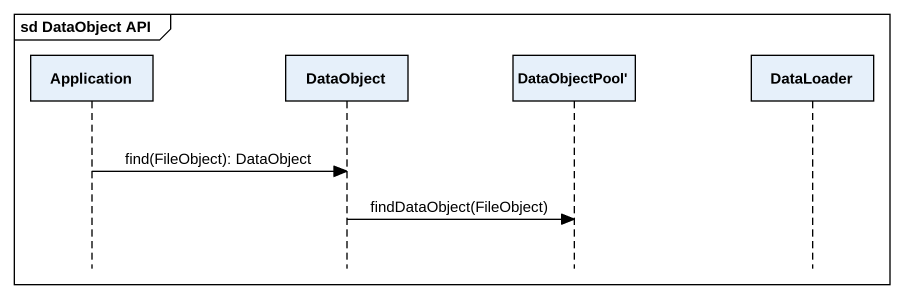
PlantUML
@startuml
mainframe sd DataObject API
hide footbox
participant Application
participant DataObject
participant "DataObjectPool'" as DataObjectPool
participant DataLoader

Application -> DataObject : find(FileObject): DataObject
DataObject -> DataObjectPool : findDataObject(FileObject)
@enduml
